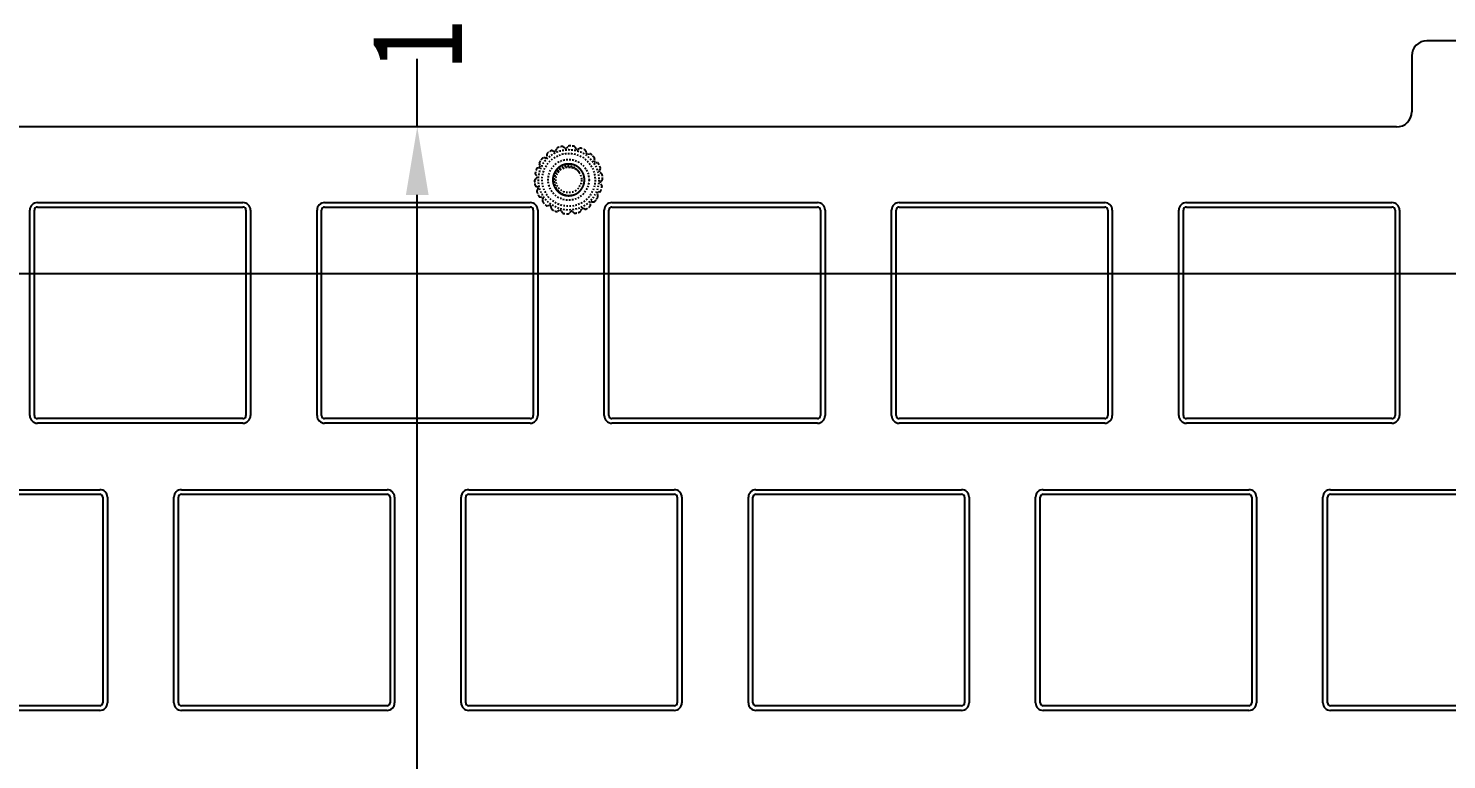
# Model space of a CAD drawing. Header units: inches. Extents: x 1466 to 2567, y -36 to 323.
# Drawn here: x 1710.1 to 1803.9, y 197.2 to 245.6 of the extents above; entities that cross this region are included whole.
import ezdxf

# ---------------------------------------------------------------- set-up
doc = ezdxf.new("R2010")
doc.units = ezdxf.units.IN
doc.header["$LTSCALE"] = 0.909449
doc.header["$MEASUREMENT"] = 0
doc.header["$PDMODE"] = 3
doc.header["$PDSIZE"] = 0.3125
doc.linetypes.add('HIDDEN', pattern=[0.2, 0.1, -0.1])
doc.linetypes.add('PHANTOM', pattern=[0.8, 0.45, -0.05, 0.1, -0.05, 0.1, -0.05])
doc.layers.get('0').update_dxf_attribs({"linetype": 'CONTINUOUS'})
doc.layers.get('Defpoints').update_dxf_attribs({"linetype": 'CONTINUOUS'})
doc.layers.add('DEFAULT_2', color=8, linetype='HIDDEN')
doc.layers.add('DEFAULT_3', color=7, linetype='PHANTOM')
doc.styles.get("Standard").update_dxf_attribs({"font": 'txt', "width": 0.8})
doc.dimstyles.get("Standard").update_dxf_attribs({"dimtxt": 6, "dimasz": 4.5, "dimexe": 1, "dimexo": 1, "dimgap": 0.09, "dimtad": 0, "dimzin": 1, "dimdsep": 46, "dimtxsty": 'STANDARD', "dimcen": 0.09, "dimclrd": 5, "dimclre": 5, "dimclrt": 1, "dimadec": 0, "dimazin": 0, "dimtp": 0.01, "dimtm": 0.01, "dimtfac": 1, "dimtofl": 0, "dimtmove": 0, "dimatfit": 3, "dimfxl": 1, "dimtolj": 1, "dimtzin": 4, "dimarcsym": 0})

# ---------------------------------------------------------------- blocks, each defined once
blk = doc.blocks.new('*D5')
at = {"layer": 'DEFAULT_3', "color": 3, "linetype": 'ByBlock', "lineweight": -2}
for p, q in [((1592.191, 229.672), (1592.191, 230.355)), ((1592.191, 229.355), (1587.691, 229.355)), ((1876.597, 229.355), (1596.691, 229.355)), ((1881.097, 228.422), (1881.097, 228.355))]:
    blk.add_line(p, q, dxfattribs=at)
at = {"layer": 'DEFAULT_3', "color": 3, "linetype": 'ByBlock'}
for points in [[(1596.691, 230.105), (1596.691, 228.605), (1592.191, 229.355)], [(1876.597, 230.105), (1876.597, 228.605), (1881.097, 229.355)]]:
    blk.add_solid(points, dxfattribs=at)
at = {"layer": 'Defpoints', "color": 0, "linetype": 'ByBlock'}
for p in [(1881.097, 229.422), (1881.097, 229.355), (1592.191, 228.672)]:
    blk.add_point(p, dxfattribs=at)
at = {"layer": 'DEFAULT_3', "color": 3, "linetype": 'ByBlock', "insert": (1569.601, 229.355), "char_height": 6, "attachment_point": 5}
blk.add_mtext('\\A1;288.91%%P0.1', dxfattribs=at)
blk = doc.blocks.new('*D8')
at = {"layer": 'DEFAULT_3', "color": 3, "linetype": 'ByBlock', "lineweight": -2}
for p, q in [((1735.784, 239.072), (1735.784, 243.572)), ((1744.552, 239.072), (1734.784, 239.072)), ((1735.784, 136.272), (1735.784, 234.572)), ((1735.659, 131.772), (1734.784, 131.772))]:
    blk.add_line(p, q, dxfattribs=at)
at = {"layer": 'DEFAULT_3', "color": 3, "linetype": 'ByBlock'}
for points in [[(1735.034, 234.572), (1736.534, 234.572), (1735.784, 239.072)], [(1735.034, 136.272), (1736.534, 136.272), (1735.784, 131.772)]]:
    blk.add_solid(points, dxfattribs=at)
at = {"layer": 'Defpoints', "color": 0, "linetype": 'ByBlock'}
for p in [(1735.784, 239.072), (1745.552, 239.072), (1736.659, 131.772)]:
    blk.add_point(p, dxfattribs=at)
at = {"layer": 'DEFAULT_3', "color": 3, "linetype": 'ByBlock', "insert": (1735.784, 260.862), "char_height": 6, "attachment_point": 5, "rotation": 90}
blk.add_mtext('\\A1;107.30%%P0.1', dxfattribs=at)

msp = doc.modelspace()

# ---------------------------------------------------------------- linework, layer by layer
at = {"color": 7, "linetype": 'Continuous'}
for p, q in [((1864.562, 244.772), (1802.562, 244.772)), ((1801.562, 243.772), (1801.562, 240.072)), ((1800.562, 239.072), (1690.542, 239.072)), ((1710.657, 234.072), (1724.257, 234.072)), ((1710.657, 233.772), (1724.257, 233.772)), ((1729.657, 234.072), (1743.257, 234.072)), ((1729.657, 233.772), (1743.257, 233.772)), ((1748.657, 234.072), (1762.257, 234.072)), ((1748.657, 233.772), (1762.257, 233.772)), ((1767.657, 234.072), (1781.257, 234.072)), ((1767.657, 233.772), (1781.257, 233.772)), ((1786.657, 234.072), (1800.257, 234.072)), ((1786.657, 233.772), (1800.257, 233.772)), ((1710.157, 219.972), (1710.157, 233.572)), ((1710.457, 219.972), (1710.457, 233.572)), ((1724.457, 233.572), (1724.457, 219.972)), ((1724.757, 233.572), (1724.757, 219.972)), ((1729.157, 219.972), (1729.157, 233.572)), ((1729.457, 219.972), (1729.457, 233.572)), ((1743.457, 233.572), (1743.457, 219.972)), ((1743.757, 233.572), (1743.757, 219.972)), ((1748.157, 219.972), (1748.157, 233.572)), ((1748.457, 219.972), (1748.457, 233.572)), ((1762.457, 233.572), (1762.457, 219.972)), ((1762.757, 233.572), (1762.757, 219.972)), ((1767.157, 219.972), (1767.157, 233.572)), ((1767.457, 219.972), (1767.457, 233.572)), ((1781.457, 233.572), (1781.457, 219.972)), ((1781.757, 233.572), (1781.757, 219.972)), ((1786.157, 219.972), (1786.157, 233.572)), ((1786.457, 219.972), (1786.457, 233.572)), ((1800.457, 233.572), (1800.457, 219.972)), ((1800.757, 233.572), (1800.757, 219.972)), ((1724.257, 219.772), (1710.657, 219.772)), ((1743.257, 219.772), (1729.657, 219.772)), ((1762.257, 219.772), (1748.657, 219.772)), ((1781.257, 219.772), (1767.657, 219.772)), ((1800.257, 219.772), (1786.657, 219.772)), ((1724.257, 219.472), (1710.657, 219.472)), ((1743.257, 219.472), (1729.657, 219.472)), ((1762.257, 219.472), (1748.657, 219.472)), ((1781.257, 219.472), (1767.657, 219.472)), ((1800.257, 219.472), (1786.657, 219.472)), ((1701.187, 215.072), (1714.787, 215.072)), ((1720.187, 215.072), (1733.787, 215.072)), ((1739.187, 215.072), (1752.787, 215.072)), ((1758.187, 215.072), (1771.787, 215.072)), ((1777.187, 215.072), (1790.787, 215.072)), ((1796.187, 215.072), (1809.787, 215.072)), ((1701.187, 214.772), (1714.787, 214.772)), ((1714.987, 214.572), (1714.987, 200.972)), ((1715.287, 214.572), (1715.287, 200.972)), ((1719.687, 200.972), (1719.687, 214.572)), ((1719.987, 200.972), (1719.987, 214.572)), ((1720.187, 214.772), (1733.787, 214.772)), ((1733.987, 214.572), (1733.987, 200.972)), ((1734.287, 214.572), (1734.287, 200.972)), ((1738.687, 200.972), (1738.687, 214.572)), ((1738.987, 200.972), (1738.987, 214.572)), ((1739.187, 214.772), (1752.787, 214.772)), ((1752.987, 214.572), (1752.987, 200.972)), ((1753.287, 214.572), (1753.287, 200.972)), ((1757.687, 200.972), (1757.687, 214.572)), ((1757.987, 200.972), (1757.987, 214.572)), ((1758.187, 214.772), (1771.787, 214.772)), ((1771.987, 214.572), (1771.987, 200.972)), ((1772.287, 214.572), (1772.287, 200.972)), ((1776.687, 200.972), (1776.687, 214.572)), ((1776.987, 200.972), (1776.987, 214.572)), ((1777.187, 214.772), (1790.787, 214.772)), ((1790.987, 214.572), (1790.987, 200.972)), ((1791.287, 214.572), (1791.287, 200.972)), ((1795.687, 200.972), (1795.687, 214.572)), ((1795.987, 200.972), (1795.987, 214.572)), ((1796.187, 214.772), (1809.787, 214.772)), ((1714.787, 200.772), (1701.187, 200.772)), ((1733.787, 200.772), (1720.187, 200.772)), ((1752.787, 200.772), (1739.187, 200.772)), ((1771.787, 200.772), (1758.187, 200.772)), ((1790.787, 200.772), (1777.187, 200.772)), ((1809.787, 200.772), (1796.187, 200.772)), ((1714.787, 200.472), (1701.187, 200.472)), ((1733.787, 200.472), (1720.187, 200.472)), ((1752.787, 200.472), (1739.187, 200.472)), ((1771.787, 200.472), (1758.187, 200.472)), ((1790.787, 200.472), (1777.187, 200.472)), ((1809.787, 200.472), (1796.187, 200.472))]:
    msp.add_line(p, q, dxfattribs=at)
for centre, radius, start, end in [((1802.562, 243.772), 1, 90, 180), ((1800.562, 240.072), 1, 270, 0), ((1710.657, 233.572), 0.5, 90, 180), ((1710.657, 233.572), 0.2, 90, 180), ((1724.257, 233.572), 0.5, 0, 90), ((1724.257, 233.572), 0.2, 0, 90), ((1729.657, 233.572), 0.5, 90, 180), ((1729.657, 233.572), 0.2, 90, 180), ((1743.257, 233.572), 0.5, 0, 90), ((1743.257, 233.572), 0.2, 0, 90), ((1748.657, 233.572), 0.5, 90, 180), ((1748.657, 233.572), 0.2, 90, 180), ((1762.257, 233.572), 0.5, 0, 90), ((1762.257, 233.572), 0.2, 0, 90), ((1767.657, 233.572), 0.5, 90, 180), ((1767.657, 233.572), 0.2, 90, 180), ((1781.257, 233.572), 0.5, 0, 90), ((1781.257, 233.572), 0.2, 0, 90), ((1786.657, 233.572), 0.5, 90, 180), ((1786.657, 233.572), 0.2, 90, 180), ((1800.257, 233.572), 0.5, 0, 90), ((1800.257, 233.572), 0.2, 0, 90), ((1710.657, 219.972), 0.5, 180, 270), ((1710.657, 219.972), 0.2, 180, 270), ((1724.257, 219.972), 0.5, 270, 0), ((1724.257, 219.972), 0.2, 270, 0), ((1729.657, 219.972), 0.5, 180, 270), ((1729.657, 219.972), 0.2, 180, 270), ((1743.257, 219.972), 0.5, 270, 0), ((1743.257, 219.972), 0.2, 270, 0), ((1748.657, 219.972), 0.5, 180, 270), ((1748.657, 219.972), 0.2, 180, 270), ((1762.257, 219.972), 0.5, 270, 360), ((1762.257, 219.972), 0.2, 270, 0), ((1767.657, 219.972), 0.5, 180, 270), ((1767.657, 219.972), 0.2, 180, 270), ((1781.257, 219.972), 0.5, 270, 0), ((1781.257, 219.972), 0.2, 270, 0), ((1786.657, 219.972), 0.5, 180, 270), ((1786.657, 219.972), 0.2, 180, 270), ((1800.257, 219.972), 0.5, 270, 0), ((1800.257, 219.972), 0.2, 270, 0), ((1714.787, 214.572), 0.5, 0, 90), ((1720.187, 214.572), 0.5, 90, 180), ((1733.787, 214.572), 0.5, 0, 90), ((1739.187, 214.572), 0.5, 90, 180), ((1752.787, 214.572), 0.5, 0, 90), ((1758.187, 214.572), 0.5, 90, 180), ((1771.787, 214.572), 0.5, 0, 90), ((1777.187, 214.572), 0.5, 90, 180), ((1790.787, 214.572), 0.5, 0, 90), ((1796.187, 214.572), 0.5, 90, 180), ((1714.787, 214.572), 0.2, 0, 90), ((1720.187, 214.572), 0.2, 90, 180), ((1733.787, 214.572), 0.2, 0, 90), ((1739.187, 214.572), 0.2, 90, 180), ((1752.787, 214.572), 0.2, 0, 90), ((1758.187, 214.572), 0.2, 90, 180), ((1771.787, 214.572), 0.2, 0, 90), ((1777.187, 214.572), 0.2, 90, 180), ((1790.787, 214.572), 0.2, 0, 90), ((1796.187, 214.572), 0.2, 90, 180), ((1714.787, 200.972), 0.5, 270, 360), ((1714.787, 200.972), 0.2, 270, 0), ((1720.187, 200.972), 0.5, 180, 270), ((1720.187, 200.972), 0.2, 180, 270), ((1733.787, 200.972), 0.5, 270, 0), ((1733.787, 200.972), 0.2, 270, 0), ((1739.187, 200.972), 0.5, 180, 270), ((1739.187, 200.972), 0.2, 180, 270), ((1752.787, 200.972), 0.5, 270, 0), ((1752.787, 200.972), 0.2, 270, 0), ((1758.187, 200.972), 0.5, 180, 270), ((1758.187, 200.972), 0.2, 180, 270), ((1771.787, 200.972), 0.5, 270, 360), ((1771.787, 200.972), 0.2, 270, 0), ((1777.187, 200.972), 0.5, 180, 270), ((1777.187, 200.972), 0.2, 180, 270), ((1790.787, 200.972), 0.5, 270, 0), ((1790.787, 200.972), 0.2, 270, 0), ((1796.187, 200.972), 0.5, 180, 270), ((1796.187, 200.972), 0.2, 180, 270)]:
    msp.add_arc(centre, radius, start, end, dxfattribs=at)
at = {"layer": 'DEFAULT_2', "color": 8, "linetype": 'HIDDEN'}
for p, q in [((1744.716, 237.506), (1744.838, 237.463)), ((1744.965, 237.522), (1745.011, 237.643)), ((1745.442, 237.759), (1745.543, 237.676)), ((1745.682, 237.689), (1745.767, 237.787)), ((1746.211, 237.748), (1746.278, 237.636)), ((1746.413, 237.6), (1746.526, 237.664)), ((1746.93, 237.475), (1746.955, 237.348)), ((1743.726, 236.358), (1743.848, 236.404)), ((1743.907, 236.531), (1743.864, 236.653)), ((1744.25, 237.021), (1744.12, 237.019)), ((1744.35, 237.249), (1744.348, 237.12)), ((1745.797, 236.422), (1745.797, 236.62)), ((1747.069, 237.267), (1747.197, 237.288)), ((1747.513, 236.973), (1747.492, 236.845)), ((1747.572, 236.73), (1747.7, 236.706)), ((1743.582, 235.603), (1743.681, 235.687)), ((1743.693, 235.827), (1743.611, 235.927)), ((1747.888, 236.301), (1747.825, 236.188)), ((1747.861, 236.053), (1747.973, 235.987)), ((1748.012, 235.542), (1747.913, 235.457)), ((1743.733, 235.092), (1743.621, 235.158)), ((1743.705, 234.843), (1743.769, 234.957)), ((1747.687, 234.614), (1747.73, 234.491)), ((1747.868, 234.786), (1747.746, 234.741)), ((1747.901, 235.318), (1747.983, 235.218)), ((1744.022, 234.415), (1743.894, 234.439)), ((1744.081, 234.172), (1744.102, 234.3)), ((1744.525, 233.877), (1744.396, 233.856)), ((1744.663, 233.67), (1744.639, 233.797)), ((1746.629, 233.623), (1746.583, 233.502)), ((1746.878, 233.639), (1746.755, 233.682)), ((1747.244, 233.895), (1747.245, 234.025)), ((1747.344, 234.124), (1747.474, 234.126)), ((1745.181, 233.544), (1745.068, 233.481)), ((1745.382, 233.397), (1745.316, 233.508)), ((1745.912, 233.456), (1745.827, 233.358)), ((1746.152, 233.386), (1746.051, 233.468))]:
    msp.add_line(p, q, dxfattribs=at)
for radius in [2, 1.75, 1.35, 0.85]:
    msp.add_circle((1745.797, 235.572), radius, dxfattribs=at)
for centre, radius, start, end in [((1745.797, 235.572), 2.25, 121.21228, 128.78772), ((1744.683, 237.411), 0.1, 70.68927, 121.21228), ((1744.871, 237.557), 0.1, 250.68927, 339.31073), ((1745.104, 237.608), 0.1, 108.78772, 159.31073), ((1745.797, 235.572), 2.25, 101.21228, 108.78772), ((1745.379, 237.681), 0.1, 50.68927, 101.21228), ((1745.606, 237.754), 0.1, 230.68927, 319.31073), ((1745.842, 237.722), 0.1, 88.78772, 139.31073), ((1745.797, 235.572), 2.25, 81.21228, 88.78772), ((1746.125, 237.697), 0.1, 30.68927, 81.21228), ((1746.364, 237.688), 0.1, 210.68927, 299.31073), ((1746.575, 237.577), 0.1, 68.78772, 119.31073), ((1745.797, 235.572), 2.25, 61.21228, 68.78772), ((1746.832, 237.457), 0.1, 10.68927, 61.21228), ((1747.053, 237.366), 0.1, 190.68927, 279.31073), ((1743.812, 236.498), 0.1, 290.68927, 19.31073), ((1743.958, 236.687), 0.1, 148.78772, 199.31073), ((1745.797, 235.572), 2.25, 141.21228, 148.78772), ((1744.121, 236.919), 0.1, 90.68927, 141.21228), ((1744.248, 237.121), 0.1, 270.68927, 359.31073), ((1744.45, 237.248), 0.1, 128.78772, 179.31073), ((1747.213, 237.19), 0.1, 48.78772, 99.31073), ((1745.797, 235.572), 2.25, 41.21228, 48.78772), ((1747.414, 236.989), 0.1, 350.68927, 41.21228), ((1747.591, 236.828), 0.1, 170.68927, 259.31073), ((1747.681, 236.608), 0.1, 28.78772, 79.31073), ((1745.797, 235.572), 2.25, 21.21228, 28.78772), ((1743.647, 235.527), 0.1, 130.68927, 181.21228), ((1745.797, 235.572), 2.25, 181.21228, 188.78772), ((1743.688, 235.99), 0.1, 168.78772, 219.31073), ((1745.797, 235.572), 2.25, 161.21228, 168.78772), ((1743.761, 236.265), 0.1, 110.68927, 161.21228), ((1743.615, 235.763), 0.1, 310.68927, 39.31073), ((1747.912, 236.139), 0.1, 150.68927, 239.31073), ((1747.801, 236.35), 0.1, 330.68927, 21.21228), ((1747.922, 235.901), 0.1, 8.78772, 59.31073), ((1747.946, 235.618), 0.1, 310.68927, 1.21228), ((1745.797, 235.572), 2.25, 1.21228, 8.78772), ((1743.672, 235.244), 0.1, 188.78772, 239.31073), ((1743.793, 234.794), 0.1, 150.68927, 201.21228), ((1745.797, 235.572), 2.25, 201.21228, 208.78772), ((1743.682, 235.006), 0.1, 330.68927, 59.31073), ((1747.781, 234.647), 0.1, 110.68927, 199.31073), ((1747.832, 234.88), 0.1, 290.68927, 341.21228), ((1747.978, 235.382), 0.1, 130.68927, 219.31073), ((1745.797, 235.572), 2.25, 341.21228, 348.78772), ((1747.906, 235.154), 0.1, 348.78772, 39.31073), ((1743.913, 234.537), 0.1, 208.78772, 259.31073), ((1744.003, 234.316), 0.1, 350.68927, 79.31073), ((1744.179, 234.156), 0.1, 170.68927, 221.21228), ((1745.797, 235.572), 2.25, 221.21228, 228.78772), ((1744.38, 233.955), 0.1, 228.78772, 279.31073), ((1744.541, 233.779), 0.1, 10.68927, 99.31073), ((1744.761, 233.688), 0.1, 190.68927, 241.21228), ((1745.797, 235.572), 2.25, 241.21228, 248.78772), ((1746.722, 233.588), 0.1, 70.68927, 159.31073), ((1746.911, 233.734), 0.1, 250.68927, 301.21228), ((1745.797, 235.572), 2.25, 301.21228, 308.78772), ((1747.144, 233.897), 0.1, 308.78772, 359.31073), ((1747.345, 234.024), 0.1, 90.68927, 179.31073), ((1747.473, 234.226), 0.1, 270.68927, 321.21228), ((1745.797, 235.572), 2.25, 321.21228, 328.78772), ((1747.636, 234.458), 0.1, 328.78772, 19.31073), ((1745.019, 233.568), 0.1, 248.78772, 299.31073), ((1745.23, 233.457), 0.1, 30.68927, 119.31073), ((1745.468, 233.448), 0.1, 210.68927, 261.21228), ((1745.797, 235.572), 2.25, 261.21228, 268.78772), ((1745.751, 233.423), 0.1, 268.78772, 319.31073), ((1745.988, 233.391), 0.1, 50.68927, 139.31073), ((1746.215, 233.463), 0.1, 230.68927, 281.21228), ((1745.797, 235.572), 2.25, 281.21228, 288.78772), ((1746.489, 233.537), 0.1, 288.78772, 339.31073)]:
    msp.add_arc(centre, radius, start, end, dxfattribs=at)
for points, knots in [([(1744.815, 235.938), (1744.782, 235.849), (1744.739, 235.659), (1744.754, 235.416), (1744.803, 235.23), (1744.878, 235.053), (1745.017, 234.853), (1745.242, 234.668), (1745.509, 234.552), (1745.798, 234.511), (1746.086, 234.552), (1746.354, 234.669), (1746.578, 234.855), (1746.744, 235.094), (1746.838, 235.37), (1746.851, 235.613), (1746.822, 235.803), (1746.78, 235.942), (1746.72, 236.073), (1746.643, 236.196), (1746.549, 236.306), (1746.406, 236.434), (1746.237, 236.531), (1746.054, 236.592), (1745.911, 236.617), (1745.767, 236.623), (1745.623, 236.609), (1745.482, 236.575), (1745.348, 236.522), (1745.221, 236.451), (1745.106, 236.364), (1745.004, 236.262), (1744.888, 236.108), (1744.805, 235.932), (1744.76, 235.745), (1744.742, 235.553), (1744.764, 235.359), (1744.823, 235.176), (1744.908, 235.003), (1745.058, 234.812), (1745.254, 234.667), (1745.429, 234.588), (1745.614, 234.533), (1745.856, 234.513), (1746.142, 234.57), (1746.402, 234.701), (1746.616, 234.899), (1746.769, 235.147), (1746.847, 235.427), (1746.848, 235.719), (1746.768, 235.999), (1746.641, 236.206), (1746.508, 236.346), (1746.358, 236.466), (1746.184, 236.554), (1745.998, 236.604), (1745.807, 236.627), (1745.612, 236.611), (1745.428, 236.557), (1745.296, 236.496), (1745.174, 236.419), (1745.064, 236.325), (1744.967, 236.218), (1744.887, 236.097), (1744.823, 235.967), (1744.778, 235.83), (1744.752, 235.688), (1744.744, 235.495), (1744.777, 235.303), (1744.847, 235.124), (1744.917, 234.997), (1745.005, 234.882), (1745.107, 234.78), (1745.222, 234.692), (1745.39, 234.598), (1745.577, 234.541), (1745.768, 234.522), (1745.961, 234.53), (1746.196, 234.59), (1746.449, 234.735), (1746.651, 234.945), (1746.791, 235.2), (1746.854, 235.485), (1746.838, 235.776), (1746.743, 236.051), (1746.578, 236.291), (1746.352, 236.476), (1746.086, 236.593), (1745.893, 236.62), (1745.797, 236.62)], [0, 0, 0, 0, 0.015611, 0.031223, 0.039048, 0.046872, 0.062483, 0.078095, 0.093706, 0.109318, 0.124929, 0.140541, 0.156153, 0.171764, 0.187375, 0.202987, 0.210812, 0.218636, 0.22646, 0.234285, 0.242109, 0.249933, 0.265546, 0.27337, 0.281194, 0.289019, 0.296843, 0.304667, 0.312492, 0.320316, 0.328141, 0.335965, 0.343789, 0.359402, 0.367226, 0.37505, 0.390663, 0.398487, 0.406311, 0.421923, 0.437534, 0.445359, 0.453183, 0.468794, 0.484406, 0.500018, 0.51563, 0.531241, 0.546853, 0.562465, 0.578076, 0.593688, 0.601513, 0.609337, 0.624949, 0.632773, 0.640598, 0.656211, 0.664035, 0.671859, 0.679684, 0.687508, 0.695332, 0.703156, 0.710981, 0.718805, 0.72663, 0.734454, 0.750066, 0.757891, 0.765715, 0.773539, 0.781364, 0.789188, 0.797012, 0.812625, 0.820449, 0.828273, 0.843885, 0.859496, 0.875108, 0.890719, 0.906331, 0.921943, 0.937554, 0.953165, 0.968776, 0.984389, 1, 1, 1, 1]), ([(1746.299, 234.653), (1746.383, 234.699), (1746.54, 234.815), (1746.717, 235.046), (1746.827, 235.316), (1746.857, 235.605), (1746.809, 235.893), (1746.682, 236.156), (1746.491, 236.375), (1746.246, 236.533), (1745.968, 236.62), (1745.676, 236.626), (1745.441, 236.566), (1745.268, 236.481), (1745.109, 236.372), (1744.973, 236.232), (1744.871, 236.069), (1744.812, 235.937), (1744.771, 235.799), (1744.749, 235.656), (1744.748, 235.511), (1744.766, 235.367), (1744.804, 235.228), (1744.861, 235.095), (1744.935, 234.971), (1745.026, 234.858), (1745.132, 234.759), (1745.25, 234.675), (1745.378, 234.608), (1745.514, 234.56), (1745.656, 234.531), (1745.8, 234.522), (1745.945, 234.532), (1746.133, 234.572), (1746.311, 234.651), (1746.468, 234.763), (1746.607, 234.896), (1746.717, 235.057), (1746.792, 235.234), (1746.841, 235.421), (1746.853, 235.663), (1746.79, 235.948), (1746.649, 236.203), (1746.38, 236.48), (1745.915, 236.669), (1745.42, 236.583), (1745.098, 236.37), (1744.907, 236.15), (1744.784, 235.886), (1744.744, 235.646), (1744.753, 235.454), (1744.788, 235.264), (1744.861, 235.084), (1744.969, 234.924), (1745.099, 234.782), (1745.256, 234.666), (1745.431, 234.587), (1745.57, 234.546), (1745.713, 234.525), (1745.858, 234.523), (1746.001, 234.541), (1746.141, 234.579), (1746.274, 234.636), (1746.398, 234.711), (1746.511, 234.801), (1746.61, 234.907), (1746.693, 235.025), (1746.76, 235.153), (1746.809, 235.289), (1746.838, 235.431), (1746.847, 235.575), (1746.837, 235.72), (1746.807, 235.861), (1746.742, 236.042), (1746.614, 236.249), (1746.399, 236.446), (1746.138, 236.576), (1745.852, 236.632), (1745.562, 236.606), (1745.289, 236.504), (1745.055, 236.331), (1744.876, 236.101), (1744.768, 235.83), (1744.736, 235.54), (1744.786, 235.253), (1744.91, 234.99), (1745.038, 234.844), (1745.111, 234.781)], [0, 0, 0, 0, 0.015621, 0.031242, 0.046862, 0.062483, 0.078103, 0.093723, 0.109344, 0.124965, 0.140586, 0.156207, 0.171827, 0.179656, 0.187485, 0.203106, 0.210935, 0.218764, 0.226593, 0.234422, 0.242251, 0.25008, 0.257908, 0.265738, 0.273566, 0.281395, 0.289224, 0.297053, 0.304882, 0.312711, 0.32054, 0.328369, 0.336198, 0.344027, 0.359649, 0.367478, 0.375306, 0.390927, 0.398756, 0.406585, 0.422206, 0.437826, 0.453447, 0.469068, 0.500019, 0.530969, 0.54659, 0.562211, 0.577831, 0.593452, 0.60128, 0.609109, 0.62473, 0.632559, 0.640388, 0.65601, 0.663839, 0.671669, 0.679498, 0.687327, 0.695156, 0.702984, 0.710814, 0.718643, 0.726472, 0.7343, 0.742129, 0.749958, 0.757787, 0.765615, 0.773444, 0.781273, 0.789102, 0.796931, 0.812552, 0.828172, 0.843793, 0.859414, 0.875036, 0.890657, 0.906277, 0.921898, 0.937518, 0.953138, 0.968758, 0.984379, 1, 1, 1, 1]), ([(1745.111, 234.781), (1745.183, 234.718), (1745.346, 234.612), (1745.579, 234.54), (1745.77, 234.522), (1745.963, 234.53), (1746.198, 234.591), (1746.451, 234.736), (1746.653, 234.946), (1746.792, 235.203), (1746.854, 235.487), (1746.838, 235.778), (1746.742, 236.053), (1746.576, 236.293), (1746.35, 236.477), (1746.127, 236.575), (1745.939, 236.614), (1745.795, 236.623), (1745.65, 236.613), (1745.509, 236.583), (1745.373, 236.534), (1745.202, 236.444), (1745.052, 236.32), (1744.932, 236.169), (1744.858, 236.045), (1744.802, 235.911), (1744.765, 235.772), (1744.747, 235.628), (1744.75, 235.483), (1744.772, 235.34), (1744.814, 235.202), (1744.874, 235.07), (1744.977, 234.908), (1745.113, 234.769), (1745.273, 234.661), (1745.446, 234.577), (1745.636, 234.53), (1745.828, 234.522), (1746.02, 234.541), (1746.251, 234.614), (1746.455, 234.747), (1746.59, 234.884), (1746.706, 235.038), (1746.81, 235.258), (1746.857, 235.545), (1746.825, 235.835), (1746.714, 236.104), (1746.535, 236.334), (1746.3, 236.506), (1746.027, 236.608), (1745.737, 236.631), (1745.498, 236.585), (1745.321, 236.509), (1745.156, 236.41), (1745.012, 236.278), (1744.9, 236.121), (1744.812, 235.95), (1744.759, 235.763), (1744.746, 235.571), (1744.756, 235.426), (1744.786, 235.285), (1744.835, 235.149), (1744.902, 235.021), (1744.987, 234.903), (1745.087, 234.798), (1745.199, 234.708), (1745.324, 234.634), (1745.501, 234.559), (1745.693, 234.522), (1745.885, 234.525), (1746.028, 234.547), (1746.167, 234.589), (1746.298, 234.649), (1746.421, 234.726), (1746.567, 234.851), (1746.687, 235.005), (1746.771, 235.178), (1746.831, 235.361), (1746.857, 235.603), (1746.809, 235.891), (1746.684, 236.154), (1746.493, 236.374), (1746.248, 236.532), (1745.97, 236.619), (1745.679, 236.626), (1745.443, 236.567), (1745.27, 236.482), (1745.111, 236.374), (1744.941, 236.2), (1744.849, 236.028), (1744.815, 235.938)], [0, 0, 0, 0, 0.01561, 0.031222, 0.039046, 0.04687, 0.062481, 0.078092, 0.093703, 0.109314, 0.124925, 0.140536, 0.156147, 0.171758, 0.187368, 0.20298, 0.210804, 0.218628, 0.226452, 0.234276, 0.2421, 0.249924, 0.265536, 0.27336, 0.281184, 0.289008, 0.296832, 0.304656, 0.31248, 0.320304, 0.328128, 0.335952, 0.343776, 0.359389, 0.367213, 0.375036, 0.390648, 0.398472, 0.406296, 0.421908, 0.437518, 0.445342, 0.453166, 0.468777, 0.484388, 0.499999, 0.51561, 0.531221, 0.546832, 0.562444, 0.578055, 0.593666, 0.60149, 0.609314, 0.624926, 0.63275, 0.640573, 0.656186, 0.66401, 0.671834, 0.679658, 0.687482, 0.695306, 0.70313, 0.710954, 0.718778, 0.726602, 0.734426, 0.750038, 0.757862, 0.765686, 0.77351, 0.781334, 0.789158, 0.796982, 0.812594, 0.820418, 0.828242, 0.843853, 0.859463, 0.875075, 0.890686, 0.906297, 0.921908, 0.937519, 0.95313, 0.960954, 0.968778, 0.984389, 1, 1, 1, 1]), ([(1746.498, 236.089), (1746.447, 236.165), (1746.352, 236.267), (1746.2, 236.369), (1746.075, 236.427), (1745.943, 236.465), (1745.806, 236.482), (1745.668, 236.479), (1745.533, 236.455), (1745.402, 236.411), (1745.28, 236.349), (1745.168, 236.269), (1745.068, 236.173), (1744.985, 236.064), (1744.917, 235.944), (1744.867, 235.816), (1744.837, 235.682), (1744.826, 235.545), (1744.834, 235.407), (1744.861, 235.272), (1744.922, 235.1), (1745.043, 234.903), (1745.247, 234.714), (1745.494, 234.589), (1745.766, 234.533), (1746.042, 234.552), (1746.217, 234.612), (1746.299, 234.653)], [0, 0, 0, 0, 0.062348, 0.093617, 0.124886, 0.156158, 0.18743, 0.218705, 0.249983, 0.281261, 0.312538, 0.343815, 0.375094, 0.406375, 0.437657, 0.46894, 0.500222, 0.531508, 0.562792, 0.594077, 0.625363, 0.68779, 0.750218, 0.812658, 0.875101, 0.937544, 1, 1, 1, 1]), ([(1745.823, 236.422), (1745.888, 236.422), (1746.018, 236.406), (1746.202, 236.34), (1746.367, 236.234), (1746.458, 236.14), (1746.498, 236.089)], [0, 0, 0, 0, 0.250011, 0.499986, 0.74998, 1, 1, 1, 1])]:
    msp.add_open_spline(points, degree=3, knots=knots, dxfattribs=at)
msp.add_open_spline([(1746.498, 236.089), (1746.479, 236.103), (1746.46, 236.116), (1746.44, 236.128)], degree=3, dxfattribs=at)

# ---------------------------------------------------------------- dimensions: what is measured, and where the dimension line sits
at = {"layer": 'DEFAULT_3', "linetype": 'ByBlock'}
dim = msp.add_linear_dim(base=(1735.784, 239.072), p1=(1736.659, 131.772), p2=(1745.552, 239.072), angle=90, text='<>%%P0.1', dimstyle='STANDARD', override={"dimclrd": 3, "dimclre": 3, "dimclrt": 3, "dimtfillclr": 256}, dxfattribs=at)
dim.commit()
dim.dimension.update_dxf_attribs({"geometry": '*D8', "text_midpoint": (1735.784, 260.862), "dimtype": 160})
dim = msp.add_linear_dim(base=(1881.097, 229.355), p1=(1592.191, 228.672), p2=(1881.097, 229.422), text='<>%%P0.1', dimstyle='STANDARD', override={"dimclrd": 3, "dimclre": 3, "dimclrt": 3, "dimtfillclr": 256}, dxfattribs=at)
dim.commit()
dim.dimension.update_dxf_attribs({"geometry": '*D5', "text_midpoint": (1569.601, 229.355), "dimtype": 160})

doc.saveas('drawing.dxf')
